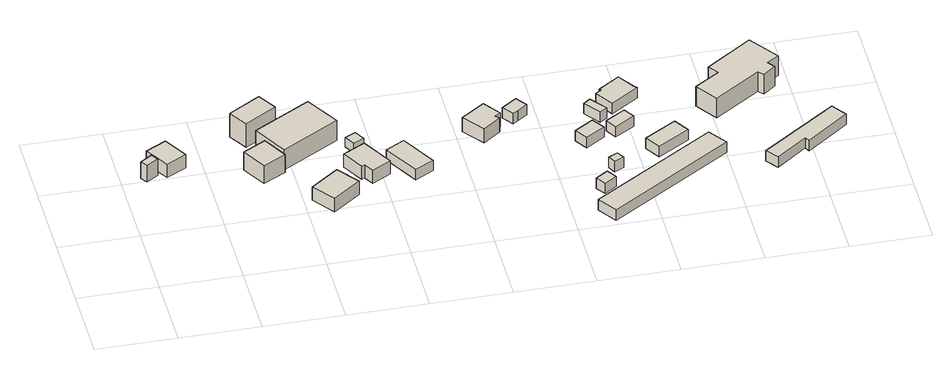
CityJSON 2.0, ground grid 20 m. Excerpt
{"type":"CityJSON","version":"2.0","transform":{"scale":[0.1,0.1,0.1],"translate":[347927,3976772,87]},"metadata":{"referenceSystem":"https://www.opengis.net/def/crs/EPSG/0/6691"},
"CityObjects":{
"building1":{"type":"Building","attributes":{"measuredHeight":4.8},"geometry":[{"type":"Solid","lod":"1","boundaries":[[[[0,1,2,3]],[[2,4,5,3]],[[1,6,4,2]],[[0,7,6,1]],[[3,5,7,0]],[[4,6,7,5]]]]}]},
"building2":{"type":"Building","attributes":{"measuredHeight":3.9},"geometry":[{"type":"Solid","lod":"1","boundaries":[[[[8,9,10,11]],[[10,12,13,11]],[[9,14,12,10]],[[8,15,14,9]],[[11,13,15,8]],[[12,14,15,13]]]]}]},
"building3":{"type":"Building","attributes":{"measuredHeight":6},"geometry":[{"type":"Solid","lod":"1","boundaries":[[[[16,17,18,19]],[[18,20,21,19]],[[17,22,20,18]],[[16,23,22,17]],[[19,21,23,16]],[[20,22,23,21]]]]}]},
"building4":{"type":"Building","attributes":{"measuredHeight":6.9},"geometry":[{"type":"Solid","lod":"1","boundaries":[[[[24,25,26,27]],[[26,28,29,27]],[[25,30,28,26]],[[24,31,30,25]],[[27,29,31,24]],[[28,30,31,29]]]]}]},
"building5":{"type":"Building","attributes":{"measuredHeight":4.6},"geometry":[{"type":"Solid","lod":"1","boundaries":[[[[32,33,34,35]],[[34,36,37,35]],[[33,38,36,34]],[[32,39,38,33]],[[35,37,39,32]],[[36,38,39,37]]]]}]},
"building6":{"type":"Building","attributes":{"measuredHeight":7.8},"geometry":[{"type":"Solid","lod":"1","boundaries":[[[[40,41,42,43]],[[42,44,45,43]],[[41,46,44,42]],[[40,47,46,41]],[[43,45,47,40]],[[44,46,47,45]]]]}]},
"building7":{"type":"Building","attributes":{"measuredHeight":3.9},"geometry":[{"type":"Solid","lod":"1","boundaries":[[[[48,49,50,51,52,53]],[[52,54,55,53]],[[51,56,54,52]],[[50,57,56,51]],[[49,58,57,50]],[[48,59,58,49]],[[53,55,59,48]],[[54,56,57,58,59,55]]]]}]},
"building8":{"type":"Building","attributes":{"measuredHeight":2.7},"geometry":[{"type":"Solid","lod":"1","boundaries":[[[[60,61,62,63]],[[62,64,65,63]],[[61,66,64,62]],[[60,67,66,61]],[[63,65,67,60]],[[64,66,67,65]]]]}]},
"building9":{"type":"Building","attributes":{"measuredHeight":3},"geometry":[{"type":"Solid","lod":"1","boundaries":[[[[68,69,70,71]],[[70,72,73,71]],[[69,74,72,70]],[[68,75,74,69]],[[71,73,75,68]],[[72,74,75,73]]]]}]},
"building10":{"type":"Building","attributes":{"measuredHeight":5.1},"geometry":[{"type":"Solid","lod":"1","boundaries":[[[[76,77,78,79,80,81]],[[80,82,83,81]],[[79,84,82,80]],[[78,85,84,79]],[[77,86,85,78]],[[76,87,86,77]],[[81,83,87,76]],[[82,84,85,86,87,83]]]]}]},
"building11":{"type":"Building","attributes":{"measuredHeight":3},"geometry":[{"type":"Solid","lod":"1","boundaries":[[[[88,89,90,91,92]],[[91,93,94,92]],[[90,95,93,91]],[[89,96,95,90]],[[88,97,96,89]],[[92,94,97,88]],[[93,95,96,97,94]]]]}]},
"building12":{"type":"Building","attributes":{"measuredHeight":3},"geometry":[{"type":"Solid","lod":"1","boundaries":[[[[98,99,100,101]],[[100,102,103,101]],[[99,104,102,100]],[[98,105,104,99]],[[101,103,105,98]],[[102,104,105,103]]]]}]},
"building13":{"type":"Building","attributes":{"measuredHeight":3},"geometry":[{"type":"Solid","lod":"1","boundaries":[[[[106,107,108,109]],[[108,110,111,109]],[[107,112,110,108]],[[106,113,112,107]],[[109,111,113,106]],[[110,112,113,111]]]]}]},
"building14":{"type":"Building","attributes":{"measuredHeight":3},"geometry":[{"type":"Solid","lod":"1","boundaries":[[[[114,115,116,117]],[[116,118,119,117]],[[115,120,118,116]],[[114,121,120,115]],[[117,119,121,114]],[[118,120,121,119]]]]}]},
"building15":{"type":"Building","attributes":{"measuredHeight":3},"geometry":[{"type":"Solid","lod":"1","boundaries":[[[[122,123,124,125]],[[124,126,127,125]],[[123,128,126,124]],[[122,129,128,123]],[[125,127,129,122]],[[126,128,129,127]]]]}]},
"building16":{"type":"Building","attributes":{"measuredHeight":3},"geometry":[{"type":"Solid","lod":"1","boundaries":[[[[130,131,132,133]],[[132,134,135,133]],[[131,136,134,132]],[[130,137,136,131]],[[133,135,137,130]],[[134,136,137,135]]]]}]},
"building17":{"type":"Building","attributes":{"measuredHeight":3.1},"geometry":[{"type":"Solid","lod":"1","boundaries":[[[[138,139,140,141]],[[140,142,143,141]],[[139,144,142,140]],[[138,145,144,139]],[[141,143,145,138]],[[142,144,145,143]]]]}]},
"building18":{"type":"Building","attributes":{"measuredHeight":3},"geometry":[{"type":"Solid","lod":"1","boundaries":[[[[146,147,148,149,150,151,152]],[[151,153,154,152]],[[150,155,153,151]],[[149,156,155,150]],[[148,157,156,149]],[[147,158,157,148]],[[146,159,158,147]],[[152,154,159,146]],[[153,155,156,157,158,159,154]]]]}]},
"building19":{"type":"Building","attributes":{"measuredHeight":3},"geometry":[{"type":"Solid","lod":"1","boundaries":[[[[160,161,162,163]],[[162,164,165,163]],[[161,166,164,162]],[[160,167,166,161]],[[163,165,167,160]],[[164,166,167,165]]]]}]},
"building20":{"type":"Building","attributes":{"measuredHeight":8.2},"geometry":[{"type":"Solid","lod":"1","boundaries":[[[[168,169,170,171,172,173,174,175,176,177]],[[176,178,179,177]],[[175,180,178,176]],[[174,181,180,175]],[[173,182,181,174]],[[172,183,182,173]],[[171,184,183,172]],[[170,185,184,171]],[[169,186,185,170]],[[168,187,186,169]],[[177,179,187,168]],[[178,180,181,182,183,184,185,186,187,179]]]]}]},
"building21":{"type":"Building","attributes":{"measuredHeight":3},"geometry":[{"type":"Solid","lod":"1","boundaries":[[[[188,189,190,191,192,193]],[[192,194,195,193]],[[191,196,194,192]],[[190,197,196,191]],[[189,198,197,190]],[[188,199,198,189]],[[193,195,199,188]],[[194,196,197,198,199,195]]]]}]}
},
"vertices":[
[36,244,156],[47,227,156],[18,207,156],[6,224,156],[18,207,204],[6,224,204],[47,227,204],[36,244,204],
[84,310,149],[119,249,149],[69,222,149],[32,282,149],[69,222,188],[32,282,188],[119,249,188],[84,310,188],
[299,219,95],[264,281,95],[322,313,95],[356,251,95],[322,313,147],[356,251,147],[264,281,147],[299,219,147],
[341,463,92],[370,415,92],[290,367,92],[261,415,92],[290,367,161],[261,415,161],[370,415,161],[341,463,161],
[398,148,83],[468,200,83],[509,146,83],[439,93,83],[509,146,122],[439,93,122],[468,200,122],[398,148,122],
[451,431,93],[501,345,93],[357,262,93],[308,349,93],[357,262,152],[308,349,152],[501,345,152],[451,431,152],
[554,293,78],[599,213,78],[551,186,78],[537,211,78],[529,207,78],[498,262,78],[529,207,116],[498,262,116],[537,211,116],[551,186,116],[599,213,116],[554,293,116],
[543,336,90],[557,309,90],[530,295,90],[515,322,90],[530,295,117],[515,322,117],[557,309,117],[543,336,117],
[651,305,69],[701,215,69],[654,189,69],[604,278,69],[654,189,99],[604,278,99],[701,215,99],[651,305,99],
[842,300,63],[801,353,63],[861,395,63],[892,352,63],[878,342,63],[886,333,63],[878,342,104],[886,333,104],[892,352,104],[861,395,104],[801,353,104],[842,300,104],
[942,411,63],[962,383,63],[936,364,63],[924,356,63],[904,384,63],[924,356,93],[904,384,93],[936,364,93],[962,383,93],[942,411,93],
[1098,133,32],[1114,109,32],[1083,89,32],[1067,113,32],[1083,89,62],[1067,113,62],[1114,109,62],[1098,133,62],
[1103,315,45],[1124,283,45],[1076,252,45],[1056,284,45],[1076,252,75],[1056,284,75],[1124,283,75],[1103,315,75],
[1136,194,34],[1147,174,34],[1122,162,34],[1112,182,34],[1122,162,64],[1112,182,64],[1147,174,64],[1136,194,64],
[1113,384,53],[1144,343,53],[1126,330,53],[1095,371,53],[1126,330,83],[1095,371,83],[1144,343,83],[1113,384,83],
[1184,338,44],[1201,310,44],[1151,279,44],[1135,307,44],[1151,279,74],[1135,307,74],[1201,310,74],[1184,338,74],
[1365,246,17],[1398,199,17],[1090,1,17],[1058,50,17],[1090,1,48],[1058,50,48],[1398,199,48],[1365,246,48],
[1196,453,53],[1223,410,53],[1230,403,53],[1160,356,53],[1131,403,53],[1147,413,53],[1143,417,53],[1147,413,83],[1143,417,83],[1131,403,83],[1160,356,83],[1230,403,83],[1223,410,83],[1196,453,83],
[1293,287,31],[1317,248,31],[1237,199,31],[1213,238,31],[1237,199,61],[1213,238,61],[1317,248,61],[1293,287,61],
[1524,523,27],[1577,448,27],[1547,428,27],[1560,410,27],[1529,386,27],[1516,398,27],[1401,321,27],[1364,376,27],[1426,417,27],[1408,442,27],[1426,417,84],[1408,442,84],[1364,376,84],[1401,321,84],[1516,398,84],[1529,386,84],[1560,410,84],[1547,428,84],[1577,448,84],[1524,523,84],
[1670,295,6],[1696,257,6],[1590,177,6],[1583,190,6],[1505,132,6],[1483,162,6],[1505,132,36],[1483,162,36],[1583,190,36],[1590,177,36],[1696,257,36],[1670,295,36]
]}
